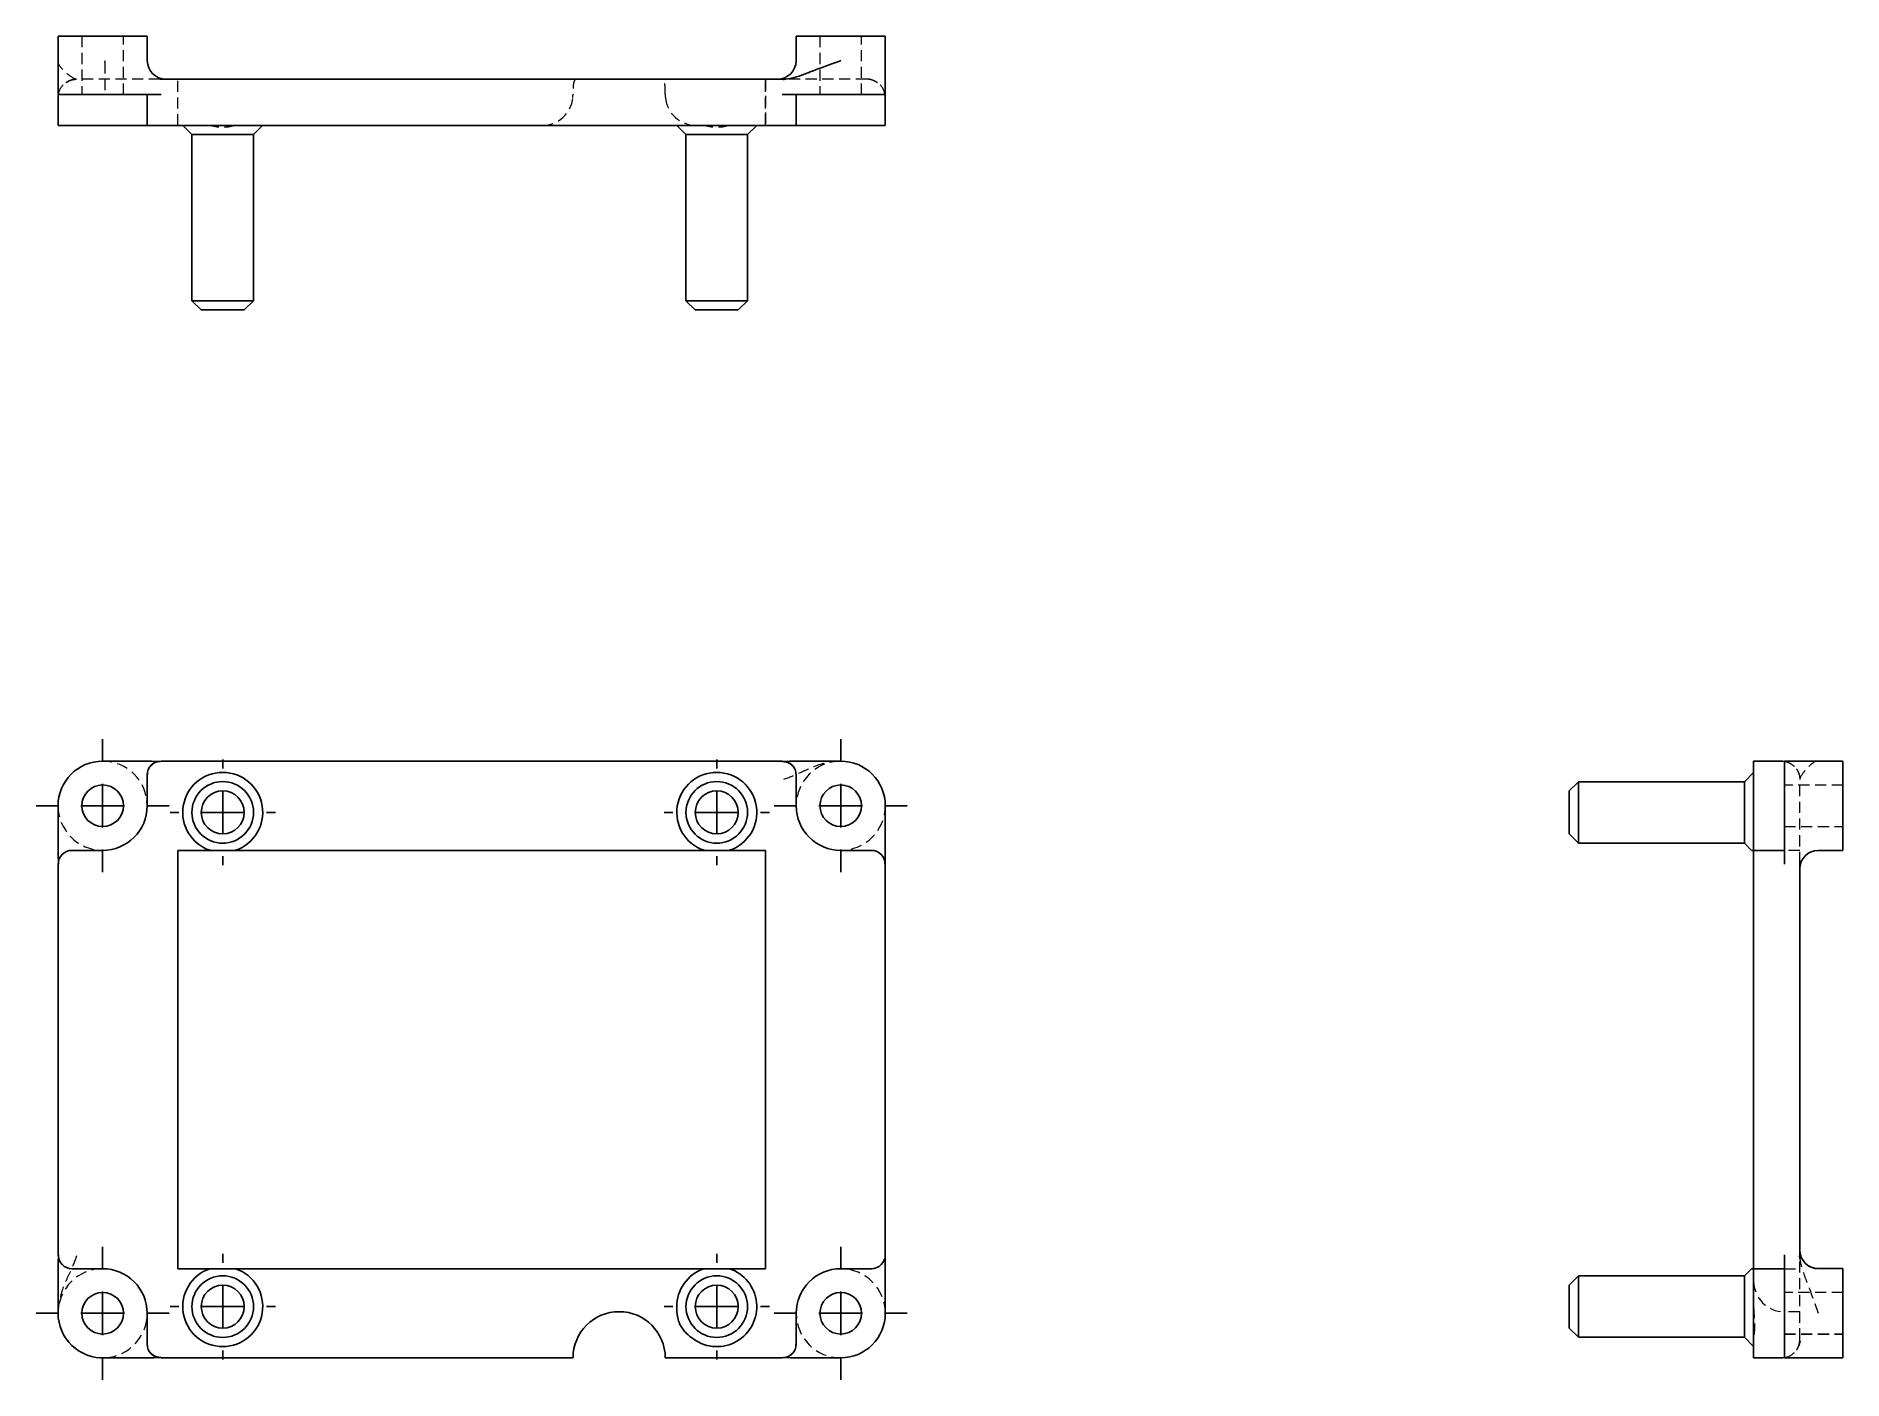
# Model space of a CAD drawing. Header units: millimetres. Extents: x 33 to 239, y 20 to 174.
import ezdxf

# ---------------------------------------------------------------- set-up
doc = ezdxf.new("R2010")
doc.units = ezdxf.units.MM
doc.linetypes.add('HIDDEN', pattern=[1.905, 1.27, -0.635])
doc.layers.add('10', color=7, linetype='Continuous')

# ---------------------------------------------------------------- blocks, each defined once
blk = doc.blocks.new('SW_CENTERMARKSYMBOL_0')
at = {"layer": '10', "color": 0}
for p, q in [((0, 5), (0, 7.58)), ((0, 0), (0, 2.5)), ((-5, 0), (-7.58, 0)), ((0, 0), (-2.5, 0)), ((0, 0), (0, -2.5)), ((0, 0), (2.5, 0)), ((5, 0), (7.58, 0)), ((0, -5), (0, -7.58))]:
    blk.add_line(p, q, dxfattribs=at)
blk = doc.blocks.new('SW_CENTERMARKSYMBOL_1')
at = {"layer": '10', "color": 0}
for p, q in [((0, 5), (0, 7.58)), ((0, 0), (0, 2.5)), ((-5, 0), (-7.58, 0)), ((0, 0), (-2.5, 0)), ((0, 0), (0, -2.5)), ((0, 0), (2.5, 0)), ((5, 0), (7.58, 0)), ((0, -5), (0, -7.58))]:
    blk.add_line(p, q, dxfattribs=at)
blk = doc.blocks.new('SW_CENTERMARKSYMBOL_2')
at = {"layer": '10', "color": 0}
for p, q in [((0, 5), (0, 7.58)), ((0, 0), (0, 2.5)), ((-5, 0), (-7.58, 0)), ((0, 0), (-2.5, 0)), ((0, 0), (0, -2.5)), ((0, 0), (2.5, 0)), ((5, 0), (7.58, 0)), ((0, -5), (0, -7.58))]:
    blk.add_line(p, q, dxfattribs=at)
blk = doc.blocks.new('SW_CENTERMARKSYMBOL_3')
at = {"layer": '10', "color": 0}
for p, q in [((0, 5), (0, 7.58)), ((0, 0), (0, 2.5)), ((-5, 0), (-7.58, 0)), ((0, 0), (-2.5, 0)), ((0, 0), (0, -2.5)), ((0, 0), (2.5, 0)), ((5, 0), (7.58, 0)), ((0, -5), (0, -7.58))]:
    blk.add_line(p, q, dxfattribs=at)
blk = doc.blocks.new('SW_CENTERMARKSYMBOL_4')
at = {"layer": '10', "color": 0}
for p, q in [((0, 5), (0, 6.01)), ((0, 0), (0, 2.5)), ((-5, 0), (-6.01, 0)), ((0, 0), (-2.5, 0)), ((0, 0), (0, -2.5)), ((0, 0), (2.5, 0)), ((5, 0), (6.01, 0)), ((0, -5), (0, -6.01))]:
    blk.add_line(p, q, dxfattribs=at)
blk = doc.blocks.new('SW_CENTERMARKSYMBOL_5')
at = {"layer": '10', "color": 0}
for p, q in [((0, 5), (0, 6.01)), ((0, 0), (0, 2.5)), ((-5, 0), (-6.01, 0)), ((0, 0), (-2.5, 0)), ((0, 0), (0, -2.5)), ((0, 0), (2.5, 0)), ((5, 0), (6.01, 0)), ((0, -5), (0, -6.01))]:
    blk.add_line(p, q, dxfattribs=at)
blk = doc.blocks.new('SW_CENTERMARKSYMBOL_6')
at = {"layer": '10', "color": 0}
for p, q in [((0, 5), (0, 6.01)), ((0, 0), (0, 2.5)), ((-5, 0), (-6.01, 0)), ((0, 0), (-2.5, 0)), ((0, 0), (0, -2.5)), ((0, 0), (2.5, 0)), ((5, 0), (6.01, 0)), ((0, -5), (0, -6.01))]:
    blk.add_line(p, q, dxfattribs=at)
blk = doc.blocks.new('SW_CENTERMARKSYMBOL_7')
at = {"layer": '10', "color": 0}
for p, q in [((0, 5), (0, 6.01)), ((0, 0), (0, 2.5)), ((-5, 0), (-6.01, 0)), ((0, 0), (-2.5, 0)), ((0, 0), (0, -2.5)), ((0, 0), (2.5, 0)), ((5, 0), (6.01, 0)), ((0, -5), (0, -6.01))]:
    blk.add_line(p, q, dxfattribs=at)

msp = doc.modelspace()

# ---------------------------------------------------------------- linework, layer by layer
at = {"color": 7, "linetype": 'Continuous', "lineweight": 25}
for p, q in [((35.14, 173.6), (35.14, 170.8)), ((45.3, 173.6), (35.14, 173.6)), ((45.3, 170.8), (45.3, 173.6)), ((119.28, 173.6), (119.28, 170.8)), ((129.44, 173.6), (119.28, 173.6)), ((129.44, 170.8), (129.44, 173.6)), ((35.14, 170.8), (35.14, 166.94)), ((129.44, 170.8), (129.44, 170.8)), ((129.44, 170.8), (129.44, 166.94)), ((35.14, 166.94), (40.22, 166.94)), ((40.22, 166.94), (44.85, 166.94)), ((45.3, 166.94), (45.3, 166.59)), ((117.82, 168.69), (46.76, 168.69)), ((46.88, 166.94), (46.76, 166.94)), ((117.82, 166.94), (117.7, 166.94)), ((117.82, 168.63), (117.82, 168.69)), ((119.28, 166.59), (119.28, 166.94)), ((119.73, 166.94), (124.36, 166.94)), ((124.36, 166.94), (129.44, 166.94)), ((35.14, 166.59), (35.14, 163.43)), ((45.3, 166.59), (45.3, 163.43)), ((119.28, 163.43), (119.28, 166.59)), ((129.44, 163.43), (129.44, 166.59)), ((35.14, 163.43), (36.72, 163.43)), ((40.22, 163.43), (36.72, 163.43)), ((45.3, 163.43), (40.22, 163.43)), ((45.3, 163.43), (46.88, 163.43)), ((117.7, 163.43), (46.88, 163.43)), ((49.35, 163.43), (50.4, 162.38)), ((57.41, 162.38), (58.46, 163.43)), ((105.67, 163.43), (106.72, 162.38)), ((113.73, 162.38), (114.78, 163.43)), ((117.7, 163.43), (119.28, 163.43)), ((124.36, 163.43), (119.28, 163.43)), ((127.86, 163.43), (124.36, 163.43)), ((127.86, 163.43), (129.44, 163.43)), ((50.4, 162.38), (50.4, 143.45)), ((50.4, 162.38), (57.41, 162.38)), ((57.41, 143.45), (57.41, 162.38)), ((106.72, 162.38), (106.72, 143.45)), ((106.72, 162.38), (113.73, 162.38)), ((113.73, 143.45), (113.73, 162.38)), ((50.4, 143.45), (51.45, 142.4)), ((57.41, 143.45), (50.4, 143.45)), ((51.45, 142.4), (56.36, 142.4)), ((56.36, 142.4), (57.41, 143.45)), ((106.72, 143.45), (107.77, 142.4)), ((113.73, 143.45), (106.72, 143.45)), ((107.77, 142.4), (112.68, 142.4)), ((112.68, 142.4), (113.73, 143.45)), ((40.22, 90.97), (44.85, 90.97)), ((117.7, 90.97), (46.88, 90.97)), ((119.73, 90.97), (124.36, 90.97)), ((231.59, 90.97), (228.43, 90.97)), ((228.43, 90.97), (228.43, 89.39)), ((235.8, 90.97), (231.94, 90.97)), ((231.94, 90.97), (231.94, 85.89)), ((238.6, 90.97), (235.81, 90.97)), ((238.6, 85.89), (238.6, 90.97)), ((45.3, 89.39), (45.3, 85.88)), ((119.28, 85.88), (119.28, 89.39)), ((208.45, 88.63), (207.4, 87.58)), ((227.38, 88.63), (208.45, 88.63)), ((208.45, 81.62), (208.45, 88.63)), ((228.43, 89.68), (227.38, 88.63)), ((227.38, 88.63), (227.38, 81.62)), ((228.43, 85.88), (228.43, 89.39)), ((207.4, 87.58), (207.4, 82.67)), ((35.14, 81.26), (35.14, 85.89)), ((129.44, 85.89), (129.44, 81.26)), ((228.43, 80.8), (228.43, 85.88)), ((231.94, 85.89), (231.94, 81.26)), ((238.6, 80.8), (238.6, 85.89)), ((207.4, 82.67), (208.45, 81.62)), ((40.22, 80.8), (36.72, 80.8)), ((48.81, 80.8), (48.81, 33.12)), ((48.81, 80.8), (52.46, 80.8)), ((55.35, 80.8), (108.78, 80.8)), ((111.67, 80.8), (115.77, 80.8)), ((115.77, 33.12), (115.77, 80.8)), ((127.86, 80.8), (124.36, 80.8)), ((208.45, 81.62), (227.38, 81.62)), ((227.38, 81.62), (228.2, 80.8)), ((231.59, 80.8), (228.43, 80.8)), ((228.43, 80.8), (228.43, 79.22)), ((231.94, 80.8), (231.59, 80.8)), ((235.8, 80.8), (238.6, 80.8)), ((35.14, 79.22), (35.14, 34.7)), ((129.44, 34.7), (129.44, 79.22)), ((228.43, 34.7), (228.43, 79.22)), ((231.94, 79.22), (231.94, 79.35)), ((233.69, 34.58), (233.69, 79.35)), ((36.72, 33.12), (40.22, 33.12)), ((52.44, 33.12), (48.81, 33.12)), ((108.76, 33.12), (55.37, 33.12)), ((115.77, 33.12), (111.69, 33.12)), ((124.36, 33.12), (127.86, 33.12)), ((228.19, 33.12), (227.38, 32.31)), ((228.43, 34.7), (228.43, 33.12)), ((228.43, 33.12), (231.59, 33.12)), ((228.43, 33.12), (231.94, 33.12)), ((228.43, 28.04), (228.43, 33.12)), ((231.59, 33.12), (231.94, 33.12)), ((231.94, 34.58), (231.94, 34.7)), ((233.63, 34.58), (233.69, 34.58)), ((233.7, 34.3), (233.65, 34.61)), ((233.72, 34.31), (233.69, 34.58)), ((238.6, 33.13), (235.8, 33.13)), ((238.6, 28.04), (238.6, 33.13)), ((35.14, 28.04), (35.14, 32.67)), ((129.44, 32.67), (129.44, 28.04)), ((208.45, 32.31), (207.4, 31.26)), ((207.4, 31.26), (207.4, 26.35)), ((227.38, 32.31), (208.45, 32.31)), ((208.45, 25.3), (208.45, 32.31)), ((227.38, 32.31), (227.38, 25.3)), ((231.94, 32.67), (231.94, 28.04)), ((45.3, 28.04), (45.3, 24.54)), ((119.28, 24.54), (119.28, 28.04)), ((228.43, 24.54), (228.43, 28.04)), ((231.94, 28.04), (231.94, 22.96)), ((238.6, 22.96), (238.6, 28.04)), ((207.4, 26.35), (208.45, 25.3)), ((208.45, 25.3), (227.38, 25.3)), ((227.38, 25.3), (228.43, 24.25)), ((44.85, 22.96), (40.47, 22.96)), ((46.88, 22.96), (90.33, 22.96)), ((90.33, 22.96), (93.82, 22.96)), ((104.37, 22.96), (107.86, 22.96)), ((107.86, 22.96), (117.7, 22.96)), ((124.36, 22.96), (119.73, 22.96)), ((228.43, 24.54), (228.43, 22.96)), ((228.43, 22.96), (231.59, 22.96)), ((235.8, 22.96), (231.94, 22.96)), ((231.94, 22.95), (238.6, 22.95)), ((235.8, 22.96), (238.6, 22.96)), ((238.6, 22.95), (238.6, 22.96))]:
    msp.add_line(p, q, dxfattribs=at)
at = {"color": 7, "linetype": 'HIDDEN', "lineweight": 18}
for p, q in [((37.86, 173.6), (37.86, 166.94)), ((42.59, 166.94), (42.59, 173.6)), ((121.99, 173.6), (121.99, 166.94)), ((126.73, 166.94), (126.73, 173.6)), ((40.47, 170.6), (40.47, 166.94)), ((129.42, 170.6), (129.44, 170.8)), ((35.17, 166.98), (35.18, 166.98)), ((37.03, 168.75), (37.24, 168.69)), ((46.76, 168.69), (37.24, 168.69)), ((48.81, 163.43), (48.81, 168.69)), ((115.77, 168.69), (115.77, 163.43)), ((115.77, 163.43), (115.77, 168.69)), ((127.34, 168.69), (117.82, 168.69)), ((35.14, 163.43), (35.14, 166.59)), ((115.77, 163.43), (115.77, 163.43)), ((46.72, 90.94), (46.76, 90.94)), ((46.88, 90.94), (46.76, 90.94)), ((117.82, 90.94), (117.7, 90.94)), ((235.81, 90.97), (235.8, 90.97)), ((45.34, 89.55), (45.3, 89.26)), ((119.24, 89.59), (119.28, 89.26)), ((233.69, 79.35), (233.69, 88.87)), ((238.6, 88.25), (231.94, 88.25)), ((231.94, 83.52), (238.6, 83.52)), ((36.5, 80.76), (36.85, 80.8)), ((128.02, 80.77), (127.73, 80.8)), ((233.69, 80.8), (228.43, 80.8)), ((35.17, 79.35), (35.17, 79.22)), ((129.41, 79.22), (129.41, 79.35)), ((35.17, 34.7), (35.17, 34.58)), ((35.17, 34.53), (35.17, 34.58)), ((36.54, 33.16), (36.85, 33.12)), ((128.06, 33.16), (127.73, 33.12)), ((129.41, 34.58), (129.41, 34.7)), ((231.94, 33.12), (233.69, 33.12)), ((233.69, 25.06), (233.69, 34.58)), ((238.6, 33.12), (235.8, 33.12)), ((238.6, 30.41), (231.94, 30.41)), ((238.6, 30.4), (231.94, 30.4)), ((233.69, 28.22), (231.94, 28.22)), ((231.94, 25.68), (238.6, 25.68)), ((231.94, 25.67), (238.6, 25.67)), ((45.34, 24.34), (45.3, 24.67)), ((46.76, 22.99), (46.88, 22.99)), ((117.7, 22.99), (117.82, 22.99)), ((117.86, 22.99), (117.82, 22.99)), ((119.24, 24.38), (119.28, 24.67)), ((235.6, 22.99), (235.8, 22.96))]:
    msp.add_line(p, q, dxfattribs=at)
at = {"color": 7, "linetype": 'Continuous', "lineweight": 25}
for centre, radius in [((53.91, 85.13), 3.51), ((110.23, 85.13), 3.51), ((40.22, 85.89), 2.37), ((53.91, 85.13), 2.45), ((110.23, 85.13), 2.45), ((124.36, 85.89), 2.37), ((53.91, 28.8), 3.51), ((53.91, 28.8), 2.45), ((110.23, 28.8), 3.51), ((110.23, 28.8), 2.45), ((40.22, 28.04), 2.37), ((124.36, 28.04), 2.37)]:
    msp.add_circle(centre, radius, dxfattribs=at)
for centre, radius, start, end in [((47.41, 170.8), 2.1, 180, 270), ((117.17, 170.8), 2.1, 270, 0), ((127.34, 166.59), 2.1, 0, 9.5941), ((40.22, 85.89), 5.08, 90, 180), ((46.88, 89.39), 1.58, 90, 180), ((117.7, 89.39), 1.58, 0, 90), ((124.36, 85.89), 5.08, 0, 90), ((231.59, 88.87), 2.1, 80.4059, 90), ((53.91, 85.13), 4.56, 288.5097, 251.4903), ((110.23, 85.13), 4.56, 288.5097, 251.4903), ((40.22, 85.88), 5.08, 270, 0), ((124.36, 85.88), 5.08, 180, 270), ((36.72, 79.22), 1.58, 90, 180), ((127.86, 79.22), 1.58, 0, 90), ((235.8, 78.7), 2.1, 90, 180), ((235.8, 35.23), 2.1, 180, 270), ((36.72, 34.7), 1.58, 180, 270), ((40.22, 28.04), 5.08, 0, 90), ((53.91, 28.8), 4.56, 108.7581, 71.2419), ((110.23, 28.8), 4.56, 108.7581, 180.6055), ((110.23, 28.8), 4.56, 234.8041, 71.2419), ((124.36, 28.04), 5.08, 90, 180), ((127.86, 34.7), 1.58, 270, 0), ((40.22, 28.04), 5.08, 180, 272.855), ((99.1, 22.96), 5.26, 0.3206, 179.6794), ((124.36, 28.04), 5.08, 270, 360), ((46.88, 24.54), 1.58, 180, 270), ((117.7, 24.54), 1.58, 270, 0), ((231.59, 25.06), 2.1, 270, 279.5941)]:
    msp.add_arc(centre, radius, start, end, dxfattribs=at)
at = {"color": 7, "linetype": 'HIDDEN', "lineweight": 18}
for centre, radius, start, end in [((90.33, 166.94), 3.51, 270, 354.2608), ((107.86, 166.94), 3.51, 185.7392, 270), ((40.22, 85.89), 5.08, 180, 90), ((124.36, 85.89), 5.08, 90, 0), ((235.8, 35.22), 2.1, 180, 270), ((40.22, 28.04), 5.08, 90, 180), ((124.36, 28.04), 5.08, 0, 270), ((231.94, 31.72), 3.51, 180, 270), ((40.22, 28.04), 5.08, 273.7292, 0)]:
    msp.add_arc(centre, radius, start, end, dxfattribs=at)
for points, knots in [([(37.24, 168.69), (37.04, 168.69), (36.61, 168.96), (35.63, 169.77), (35.14, 170.38), (35.14, 170.79), (35.14, 170.79), (35.14, 170.8)], [-0.0006928, -0.0006928, -0.0006928, -0.0006928, 0.1821536, 0.2735768, 0.4564232, 0.4564232, 0.457116, 0.457116, 0.457116, 0.457116]), ([(35.14, 170.8), (35.14, 170.46), (35.14, 169.8), (35.14, 168.97), (35.14, 168.31), (35.15, 167.79), (35.15, 167.39), (35.16, 167.11), (35.17, 167.03), (35.17, 166.99)], [0, 0, 0, 0, 0.1923968, 0.3729249, 0.5059535, 0.6312258, 0.7644342, 0.8875032, 1, 1, 1, 1]), ([(40.47, 170.6), (40.48, 170.62), (40.48, 170.66), (40.49, 170.71), (40.51, 170.75), (40.53, 170.78), (40.55, 170.79), (40.55, 170.8)], [0, 0, 0, 0, 0.2609234, 0.5028093, 0.7514942, 0.9030301, 1, 1, 1, 1]), ([(35.17, 166.94), (35.26, 167.44), (35.78, 168.35), (36.77, 168.69), (37.24, 168.69)], [0.1066805, 0.1066805, 0.1066805, 0.1066805, 0.5714286, 1, 1, 1, 1]), ([(36.02, 168.3), (36.19, 168.41), (36.51, 168.6), (36.87, 168.69), (37.04, 168.74)], [0, 0, 0, 0, 0.518906, 1, 1, 1, 1]), ([(36.09, 168.31), (36.23, 168.41), (36.57, 168.64), (36.99, 168.67), (37.24, 168.69)], [0, 0, 0, 0, 0.403899, 1, 1, 1, 1]), ([(94.28, 168.69), (94.18, 168.69), (94.09, 168.65), (94, 168.53), (93.97, 168.48), (93.93, 168.36), (93.91, 168.29), (93.88, 168.13), (93.87, 168.05), (93.85, 167.86), (93.85, 167.75), (93.84, 167.43), (93.84, 167.19), (93.84, 166.94)], [0, 0, 0, 0, 0.25, 0.25, 0.375, 0.375, 0.5, 0.5, 0.625, 0.625, 0.75, 0.75, 1, 1, 1, 1]), ([(104.35, 166.94), (104.35, 167.19), (104.35, 167.43), (104.34, 167.75), (104.34, 167.85), (104.32, 168.04), (104.31, 168.13), (104.28, 168.29), (104.27, 168.36), (104.22, 168.48), (104.19, 168.53), (104.1, 168.65), (104.02, 168.69), (103.92, 168.69)], [0, 0, 0, 0, 0.25, 0.25, 0.375, 0.375, 0.5, 0.5, 0.625, 0.625, 0.75, 0.75, 1, 1, 1, 1]), ([(129.41, 166.94), (129.32, 167.44), (128.8, 168.35), (127.81, 168.69), (127.34, 168.69)], [0.1066865, 0.1066865, 0.1066865, 0.1066865, 0.5714286, 1, 1, 1, 1]), ([(127.54, 168.74), (127.71, 168.69), (128.07, 168.6), (128.39, 168.41), (128.55, 168.31)], [0, 0, 0, 0, 0.481101, 1, 1, 1, 1]), ([(55.35, 163.43), (54.84, 163.27), (54.37, 163.2), (53.44, 163.2), (52.97, 163.27), (52.46, 163.43)], [0, 0, 0, 0, 0.5, 0.5, 1, 1, 1, 1]), ([(111.67, 163.43), (111.17, 163.27), (110.7, 163.2), (109.76, 163.2), (109.29, 163.27), (108.78, 163.43)], [0, 0, 0, 0, 0.5, 0.5, 1, 1, 1, 1]), ([(46.88, 90.94), (46.71, 90.92), (46.36, 90.89), (45.9, 90.63), (45.69, 90.37), (45.59, 90.24)], [0, 0, 0, 0, 0.342769, 0.685514, 1, 1, 1, 1]), ([(117.7, 90.94), (117.87, 90.92), (118.22, 90.89), (118.68, 90.63), (118.89, 90.37), (118.99, 90.24)], [0, 0, 0, 0, 0.3430285, 0.6860333, 1, 1, 1, 1]), ([(124.36, 90.97), (124.35, 90.97), (124.35, 90.97), (123.17, 90.97), (121.49, 90.47), (119.46, 89.5), (118.45, 89.07), (117.82, 88.87)], [0, 0, 0, 0, 0.0006928, 0.0006928, 0.1835392, 0.2749624, 0.4578089, 0.4578089, 0.4578089, 0.4578089]), ([(231.94, 90.94), (232.18, 90.9), (232.42, 90.82), (232.84, 90.57), (233.04, 90.41), (233.35, 90.04), (233.48, 89.82), (233.65, 89.36), (233.69, 89.11), (233.69, 88.87)], [0, 0, 0, 0, 0.25, 0.25, 0.5, 0.5, 0.75, 0.75, 1, 1, 1, 1]), ([(235.8, 90.97), (235.79, 90.97), (235.79, 90.97), (235.38, 90.97), (234.77, 90.47), (233.96, 89.5), (233.69, 89.07), (233.69, 88.87)], [0, 0, 0, 0, 0.0006928, 0.0006928, 0.1835392, 0.2749624, 0.4578089, 0.4578089, 0.4578089, 0.4578089]), ([(233.3, 90.09), (233.4, 89.92), (233.6, 89.6), (233.69, 89.24), (233.74, 89.07)], [0, 0, 0, 0, 0.51927, 1, 1, 1, 1]), ([(35.17, 79.22), (35.19, 79.4), (35.22, 79.75), (35.48, 80.21), (35.75, 80.42), (35.88, 80.52)], [0, 0, 0, 0, 0.340066, 0.679969, 1, 1, 1, 1]), ([(129.41, 79.22), (129.4, 79.39), (129.36, 79.74), (129.11, 80.21), (128.84, 80.41), (128.71, 80.51)], [0, 0, 0, 0, 0.342769, 0.685514, 1, 1, 1, 1]), ([(37.24, 34.58), (37.04, 33.95), (36.61, 32.94), (35.63, 30.92), (35.14, 29.23), (35.14, 28.05), (35.14, 28.04), (35.14, 28.04)], [-0.0006928, -0.0006928, -0.0006928, -0.0006928, 0.1821536, 0.2735768, 0.4564232, 0.4564232, 0.457116, 0.457116, 0.457116, 0.457116]), ([(35.17, 34.7), (35.19, 34.52), (35.22, 34.17), (35.48, 33.7), (35.75, 33.49), (35.89, 33.39)], [0, 0, 0, 0, 0.33881, 0.677466, 1, 1, 1, 1]), ([(129.41, 34.7), (129.4, 34.52), (129.36, 34.17), (129.11, 33.71), (128.84, 33.5), (128.71, 33.41)], [0, 0, 0, 0, 0.3430285, 0.6860333, 1, 1, 1, 1]), ([(233.69, 34.58), (233.69, 33.95), (233.96, 32.94), (234.77, 30.92), (235.38, 29.23), (235.79, 28.05), (235.79, 28.04), (235.8, 28.04)], [-0.0006928, -0.0006928, -0.0006928, -0.0006928, 0.1821536, 0.2735768, 0.4564232, 0.4564232, 0.457116, 0.457116, 0.457116, 0.457116]), ([(228.43, 28.76), (228.43, 28.39), (228.46, 28.03), (228.5, 27.5), (228.51, 27.32), (228.53, 26.98), (228.54, 26.8), (228.54, 26.48), (228.53, 26.33), (228.51, 26.04), (228.5, 25.9), (228.46, 25.52), (228.43, 25.29), (228.43, 25.08)], [0, 0, 0, 0, 0.25, 0.25, 0.375, 0.375, 0.5, 0.5, 0.625, 0.625, 0.75, 0.75, 1, 1, 1, 1]), ([(231.94, 22.99), (232.44, 23.08), (233.35, 23.61), (233.69, 24.59), (233.69, 25.06)], [0.1066851, 0.1066851, 0.1066851, 0.1066851, 0.5714286, 1, 1, 1, 1]), ([(233.74, 24.86), (233.69, 24.69), (233.6, 24.32), (233.4, 24), (233.3, 23.84)], [0, 0, 0, 0, 0.480457, 1, 1, 1, 1]), ([(46.88, 22.99), (46.71, 23.01), (46.36, 23.04), (45.9, 23.3), (45.69, 23.56), (45.59, 23.69)], [0, 0, 0, 0, 0.3430285, 0.6860333, 1, 1, 1, 1]), ([(117.7, 22.99), (117.87, 23.01), (118.22, 23.04), (118.68, 23.3), (118.89, 23.56), (118.99, 23.69)], [0, 0, 0, 0, 0.342769, 0.685514, 1, 1, 1, 1])]:
    msp.add_open_spline(points, degree=3, knots=knots, dxfattribs=at)
at = {"color": 7, "linetype": 'Continuous', "lineweight": 25}
for points, knots in [([(124.36, 170.8), (124.35, 170.79), (124.35, 170.79), (123.17, 170.38), (121.49, 169.77), (119.46, 168.96), (118.45, 168.69), (117.82, 168.69)], [0, 0, 0, 0, 0.0006928, 0.0006928, 0.1835392, 0.2749624, 0.4578089, 0.4578089, 0.4578089, 0.4578089]), ([(44.85, 166.94), (45, 166.94), (45.15, 166.94), (45.3, 166.94), (45.66, 166.94), (46.01, 166.94), (46.36, 166.94), (46.5, 166.94), (46.63, 166.94), (46.76, 166.94)], [0, 0, 0, 0, 0.000454031, 0.000454031, 0.000454031, 0.001512461, 0.001512461, 0.001512461, 0.001910794, 0.001910794, 0.001910794, 0.001910794]), ([(118.1, 168.7), (118.05, 168.7), (117.94, 168.68), (117.84, 168.66), (117.79, 168.65)], [0, 0, 0, 0, 0.4931378, 1, 1, 1, 1]), ([(44.85, 90.97), (45, 90.97), (45.33, 90.97), (45.83, 90.95), (46.31, 90.94), (46.6, 90.94), (46.72, 90.94)], [0, 0, 0, 0, 0.243055, 0.526368, 0.809679, 1, 1, 1, 1]), ([(35.17, 79.35), (35.17, 79.59), (35.17, 79.83), (35.16, 80.07), (35.15, 80.31), (35.15, 80.56), (35.14, 80.8), (35.14, 80.95), (35.14, 81.1), (35.14, 81.26)], [-0.001450492, -0.001450492, -0.001450492, -0.001450492, -0.000725304, -0.000725304, -0.000725304, 0, 0, 0, 0.000460339, 0.000460339, 0.000460339, 0.000460339]), ([(55.35, 80.8), (54.84, 80.8), (54.37, 80.8), (53.44, 80.8), (52.97, 80.8), (52.46, 80.8)], [0, 0, 0, 0, 0.5, 0.5, 1, 1, 1, 1]), ([(111.67, 80.8), (111.17, 80.8), (110.7, 80.8), (109.76, 80.8), (109.29, 80.8), (108.78, 80.8)], [0, 0, 0, 0, 0.5, 0.5, 1, 1, 1, 1]), ([(129.44, 81.26), (129.44, 81.1), (129.44, 80.95), (129.44, 80.8), (129.43, 80.44), (129.42, 80.09), (129.41, 79.74), (129.41, 79.61), (129.41, 79.48), (129.41, 79.35)], [0, 0, 0, 0, 0.000460341, 0.000460341, 0.000460341, 0.001518692, 0.001518692, 0.001518692, 0.001910792, 0.001910792, 0.001910792, 0.001910792]), ([(228.43, 80.8), (228.36, 80.8), (228.22, 80.8), (228.21, 80.8), (228.21, 80.8)], [0, 0, 0, 0, 0.5749904, 1, 1, 1, 1]), ([(231.94, 81.26), (231.94, 81.1), (231.94, 80.95), (231.94, 80.8), (231.94, 80.44), (231.94, 80.09), (231.94, 79.74), (231.94, 79.61), (231.94, 79.48), (231.94, 79.35)], [0, 0, 0, 0, 0.000460341, 0.000460341, 0.000460341, 0.001518692, 0.001518692, 0.001518692, 0.001910792, 0.001910792, 0.001910792, 0.001910792]), ([(35.14, 32.67), (35.14, 32.82), (35.14, 33.14), (35.15, 33.63), (35.17, 34.1), (35.17, 34.4), (35.17, 34.53)], [0, 0, 0, 0, 0.2430169, 0.5154033, 0.7877879, 1, 1, 1, 1]), ([(52.44, 33.12), (52.96, 33.12), (53.43, 33.12), (54.38, 33.12), (54.85, 33.12), (55.37, 33.12)], [0, 0, 0, 0, 0.5, 0.5, 1, 1, 1, 1]), ([(108.76, 33.12), (109.28, 33.12), (109.75, 33.12), (110.7, 33.12), (111.18, 33.12), (111.69, 33.12)], [0, 0, 0, 0, 0.5, 0.5, 1, 1, 1, 1]), ([(129.41, 34.58), (129.41, 34.34), (129.42, 34.09), (129.42, 33.85), (129.43, 33.61), (129.43, 33.36), (129.44, 33.12), (129.44, 32.97), (129.44, 32.82), (129.44, 32.67)], [-0.001463115, -0.001463115, -0.001463115, -0.001463115, -0.000731615, -0.000731615, -0.000731615, 0, 0, 0, 0.000447719, 0.000447719, 0.000447719, 0.000447719]), ([(228.2, 33.12), (228.2, 33.12), (228.18, 33.12), (228.26, 33.12), (228.37, 33.12), (228.43, 33.12)], [0, 0, 0, 0, 0.114097, 0.542533, 1, 1, 1, 1]), ([(231.94, 34.58), (231.94, 34.34), (231.94, 34.09), (231.94, 33.85), (231.94, 33.61), (231.94, 33.36), (231.94, 33.12), (231.94, 32.97), (231.94, 32.82), (231.94, 32.67)], [-0.001463115, -0.001463115, -0.001463115, -0.001463115, -0.000731615, -0.000731615, -0.000731615, 0, 0, 0, 0.000447719, 0.000447719, 0.000447719, 0.000447719]), ([(105.67, 28.76), (105.67, 28.39), (105.7, 28.03), (105.79, 27.5), (105.83, 27.32), (105.94, 26.98), (106.01, 26.8), (106.18, 26.48), (106.28, 26.33), (106.5, 26.04), (106.62, 25.9), (107.01, 25.52), (107.3, 25.29), (107.6, 25.08)], [0, 0, 0, 0, 0.25, 0.25, 0.375, 0.375, 0.5, 0.5, 0.625, 0.625, 0.75, 0.75, 1, 1, 1, 1]), ([(119.73, 22.96), (119.58, 22.96), (119.25, 22.96), (118.75, 22.98), (118.28, 22.99), (117.98, 22.99), (117.86, 22.99)], [0, 0, 0, 0, 0.243055, 0.526365, 0.809672, 1, 1, 1, 1])]:
    msp.add_open_spline(points, degree=3, knots=knots, dxfattribs=at)
for points in [[(35.17, 166.94), (35.15, 166.82), (35.14, 166.71), (35.14, 166.59)], [(35.14, 166.59), (35.14, 166.71), (35.15, 166.82), (35.17, 166.94)], [(117.82, 166.94), (118.46, 166.94), (119.09, 166.94), (119.73, 166.94)], [(117.82, 90.94), (118.46, 90.94), (119.09, 90.97), (119.73, 90.97)], [(44.85, 22.96), (45.49, 22.96), (46.13, 22.99), (46.76, 22.99)], [(93.82, 22.96), (93.83, 22.96), (93.84, 22.97), (93.84, 22.99)], [(104.35, 22.99), (104.35, 22.97), (104.36, 22.96), (104.37, 22.96)]]:
    msp.add_open_spline(points, degree=3, dxfattribs=at)
at = {"color": 7, "linetype": 'HIDDEN', "lineweight": 18}
for points in [[(93.82, 166.59), (93.83, 166.71), (93.84, 166.82), (93.84, 166.94)], [(104.35, 166.94), (104.35, 166.82), (104.36, 166.71), (104.37, 166.59)]]:
    msp.add_open_spline(points, degree=3, dxfattribs=at)

# ---------------------------------------------------------------- block references
at = {"layer": '10'}
for name, p in [('SW_CENTERMARKSYMBOL_0', (40.22, 85.89)), ('SW_CENTERMARKSYMBOL_1', (124.36, 85.89)), ('SW_CENTERMARKSYMBOL_4', (53.91, 85.13)), ('SW_CENTERMARKSYMBOL_5', (110.23, 85.13)), ('SW_CENTERMARKSYMBOL_3', (40.22, 28.04)), ('SW_CENTERMARKSYMBOL_2', (124.36, 28.04)), ('SW_CENTERMARKSYMBOL_7', (53.91, 28.8)), ('SW_CENTERMARKSYMBOL_6', (110.23, 28.8))]:
    msp.add_blockref(name, p, dxfattribs=at)

doc.saveas('drawing.dxf')
